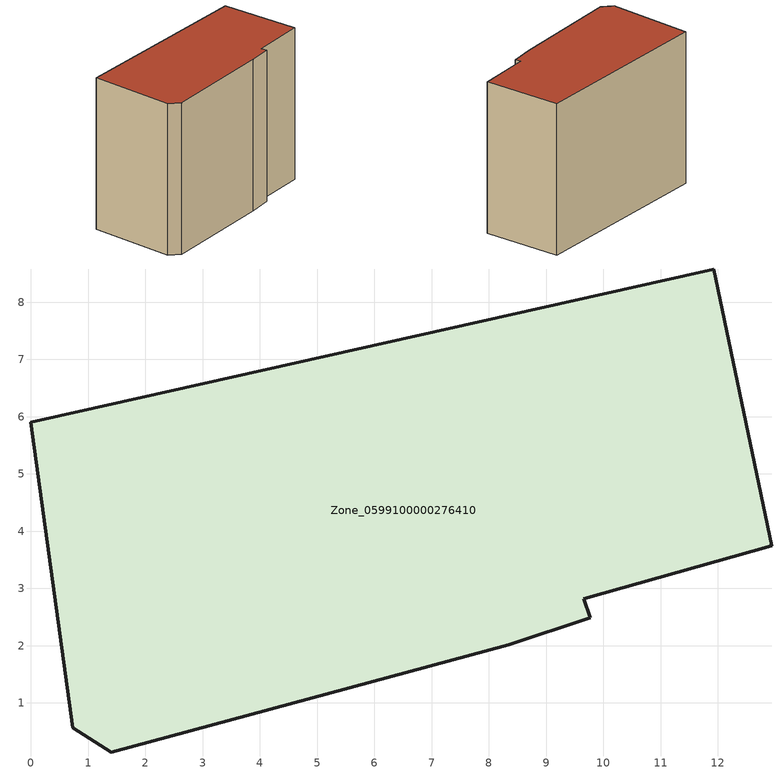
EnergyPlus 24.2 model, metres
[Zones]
Zone_0599100000276410
 floor ground (C_G): 0,5.9 11.93,8.58 12.94,3.75 9.66,2.82 9.77,2.49 8.35,2.02 1.4,0.14 0.74,0.57 z0
 wall outside (C_F): 11.93,8.58 0,5.9 0.74,0.57 1.4,0.14 8.35,2.02 9.77,2.49 9.66,2.82 12.94,3.75 11.93,8.58 z0:9.39
 roof outside (C_R): 0,5.9 0.74,0.57 1.4,0.14 8.35,2.02 9.77,2.49 9.66,2.82 12.94,3.75 11.93,8.58 z9.39
[BUILDING]
Pand.0599100000276410: North Axis=0; Terrain=City; Loads Convergence Tolerance Value=0.04; Temperature Convergence Tolerance Value=0.4; Solar Distribution=FullExterior; Maximum Number of Warmup Days=25; Minimum Number of Warmup Days=1
[Site:Location]
Rotterdam.The.Hague.AP_ZH_NLD Design_Conditions: Latitude=51.96; Longitude=4.45; Time Zone=1; Elevation=-4.5
[SITE:GROUNDTEMPERATURE:BUILDINGSURFACE]
18, 18, 18, 18, 18, 18, 18, 18, 18, 18, 18, 18
[MATERIAL] Thermal Absorptance=0.9; Solar Absorptance=0.7; Visible Absorptance=0.7
Name | Roughness | Thickness | Conductivity | Density | Specific Heat
G.TC.1946 | MediumSmooth | 0.15 | 1 | 540 | 1210
F.TC.1946 | Rough | 0.3 | 0.857143 | 1920 | 840
R.TC.1946 | MediumRough | 0.2 | 0.909091 | 1500 | 1000
[CONSTRUCTION]
C_G: G.TC.1946
C_F: F.TC.1946
C_R: R.TC.1946
[ZONE]
Zone_0599100000276410: Type=1; Multiplier=1; Ceiling Height=Autocalculate; Volume=Autocalculate; Floor Area=autocalculate; Part of Total Floor Area=Yes
[ZONEINFILTRATION:DESIGNFLOWRATE]
Infil_Zone_0599100000276410: Zone or ZoneList or Space or SpaceList=Zone_0599100000276410; Schedule=AlwaysOn; Design Flow Rate Calculation Method=Flow/Area; Flow Rate per Floor Area=0.003; Constant Term Coefficient=1; Temperature Term Coefficient=0; Velocity Term Coefficient=0; Velocity Squared Term Coefficient=0
[HVACTEMPLATE:ZONE:IDEALLOADSAIRSYSTEM]
Zone_0599100000276410: Maximum Heating Supply Air Temperature=50; Minimum Cooling Supply Air Temperature=13; Maximum Heating Supply Air Humidity Ratio=0.0156; Minimum Cooling Supply Air Humidity Ratio=0.0077; Heating Limit=NoLimit; Cooling Limit=NoLimit; Dehumidification Control Type=ConstantSensibleHeatRatio; Cooling Sensible Heat Ratio=0.7; Dehumidification Setpoint=60; Humidification Control Type=None; Humidification Setpoint=30; Outdoor Air Method=None; Outdoor Air Flow Rate per Person=0.00944; Outdoor Air Flow Rate per Zone Floor Area=0; Outdoor Air Flow Rate per Zone=0; Demand Controlled Ventilation Type=None; Outdoor Air Economizer Type=NoEconomizer; Heat Recovery Type=None; Sensible Heat Recovery Effectiveness=0.7; Latent Heat Recovery Effectiveness=0.65
[ZONECONTROL:THERMOSTAT]
ThermostatControl_Zone_0599100000276410: Zone or ZoneList=Zone_0599100000276410; Control Type Schedule=DualSetpointControlType; Control 1=Thermostat_Zone_0599100000276410; Temperature Difference Between Cutout And Setpoint=0
[THERMOSTATSETPOINT:DUALSETPOINT]
Thermostat_Zone_0599100000276410: Heating Setpoint Temperature Schedule=HeatingSetpoint_Zone_0599100000276410; Cooling Setpoint Temperature Schedule=CoolingSetpoint_Zone_0599100000276410
[SCHEDULE:COMPACT]
HeatingSetpoint_Zone_0599100000276410: Through: 12/31, For: AllDays, Until: 24:00, 21
CoolingSetpoint_Zone_0599100000276410: Through: 12/31, For: AllDays, Until: 24:00, 24
DualSetpointControlType: Through: 12/31, For: AllDays, Until: 24:00, 4
AlwaysOn: Through: 12/31, For: AllDays, Until: 24:00, 1
